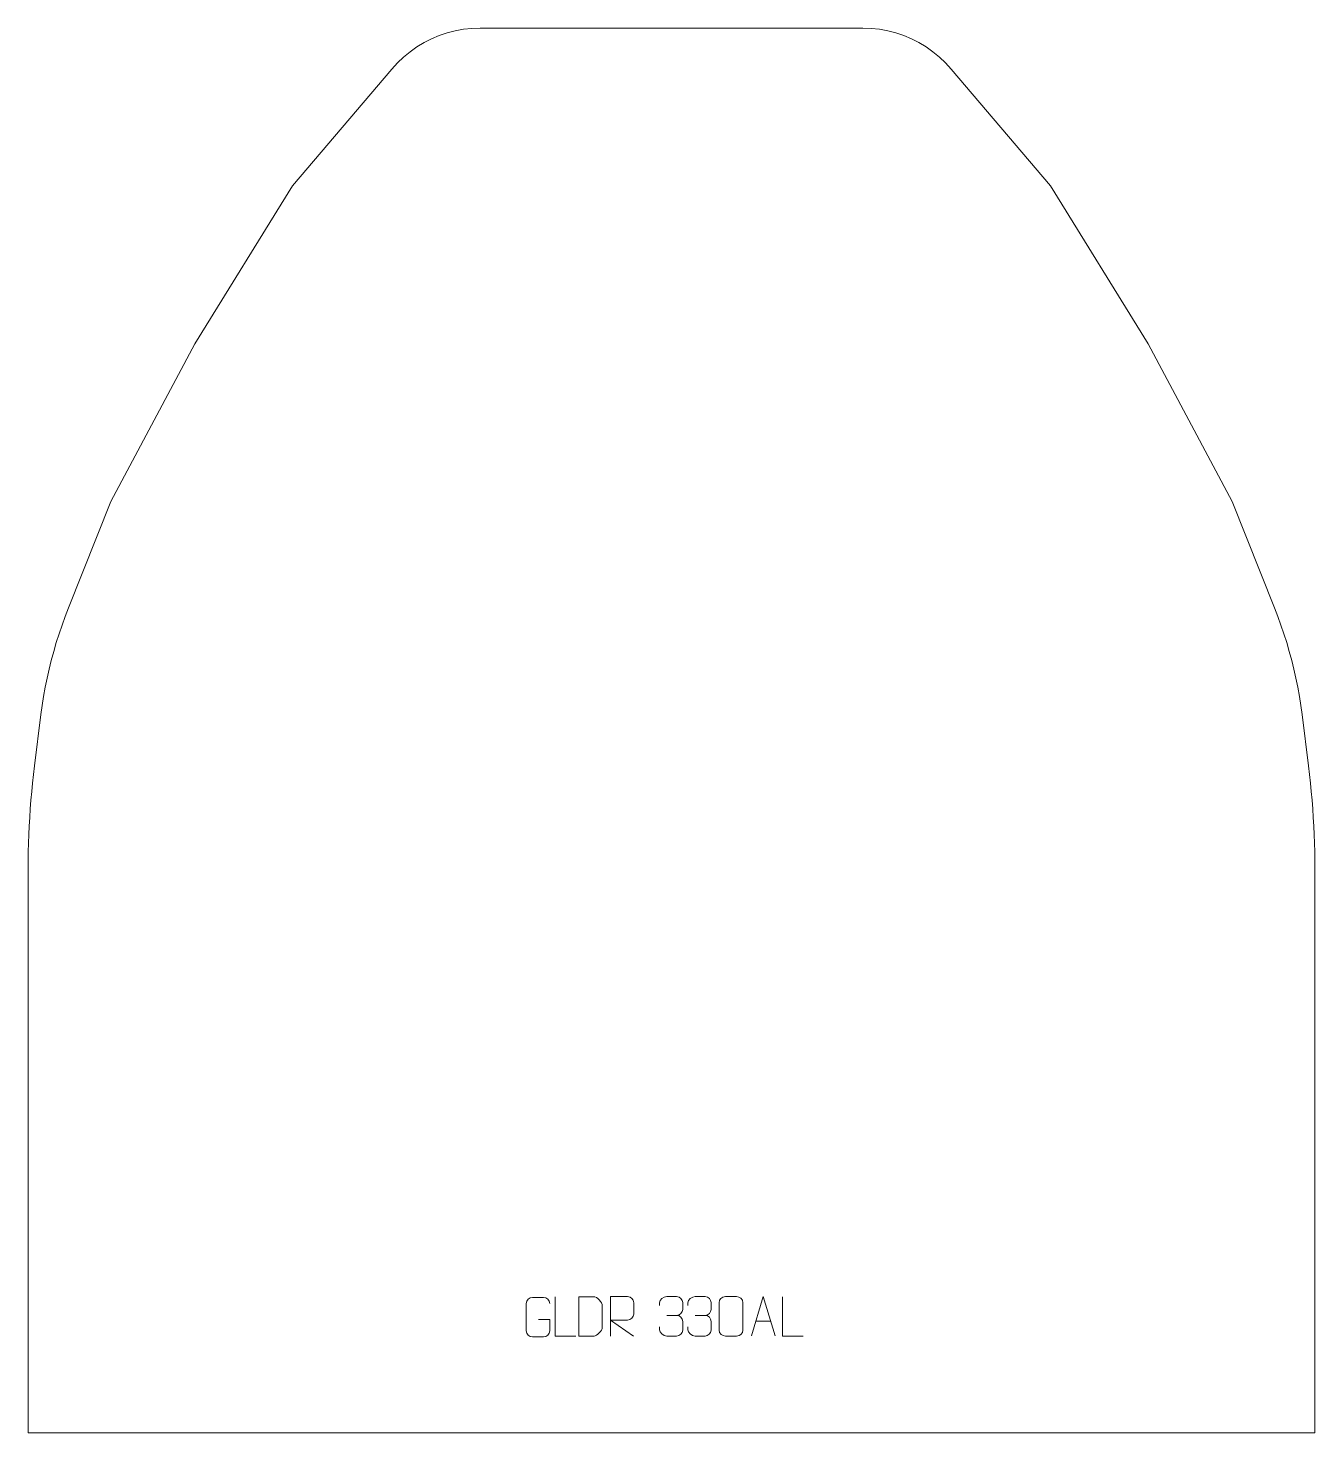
# Model space of a CAD drawing. Header units: millimetres. Extents: x -421 to 394, y 365 to 1255.
import ezdxf

# ---------------------------------------------------------------- set-up
doc = ezdxf.new("R2010")
doc.units = ezdxf.units.MM
doc.header["$MEASUREMENT"] = 0
doc.layers.add('layer 1', color=7, linetype='Continuous')

msp = doc.modelspace()

# ---------------------------------------------------------------- linework, layer by layer
at = {"layer": 'layer 1', "color": 242, "lineweight": 9}
msp.add_open_spline([(-134.4559, 1254.6858), (-134.4559, 1254.6858), (107.8571, 1254.6858), (107.8571, 1254.6858), (107.8571, 1254.6858), (107.8571, 1254.6858), (113.1596, 1254.4949), (113.1596, 1254.4949), (113.1596, 1254.4949), (113.1596, 1254.4949), (118.4328, 1253.9203), (118.4328, 1253.9203), (118.4328, 1253.9203), (118.4328, 1253.9203), (123.6518, 1252.9666), (123.6518, 1252.9666), (123.6518, 1252.9666), (123.6518, 1252.9666), (128.7883, 1251.6394), (128.7883, 1251.6394), (128.7883, 1251.6394), (128.7883, 1251.6394), (133.816, 1249.9438), (133.816, 1249.9438), (133.816, 1249.9438), (133.816, 1249.9438), (138.7074, 1247.8914), (138.7074, 1247.8914), (138.7074, 1247.8914), (138.7074, 1247.8914), (143.438, 1245.4891), (143.438, 1245.4891), (143.438, 1245.4891), (143.438, 1245.4891), (147.982, 1242.7521), (147.982, 1242.7521), (147.982, 1242.7521), (147.982, 1242.7521), (152.3185, 1239.6958), (152.3185, 1239.6958), (152.3185, 1239.6958), (152.3185, 1239.6958), (156.4218, 1236.3328), (156.4218, 1236.3328), (156.4218, 1236.3328), (156.4218, 1236.3328), (160.2714, 1232.6824), (160.2714, 1232.6824), (160.2714, 1232.6824), (160.2714, 1232.6824), (163.8478, 1228.7633), (163.8478, 1228.7633), (163.8478, 1228.7633), (163.8478, 1228.7633), (226.6998, 1154.6855), (226.6998, 1154.6855), (226.6998, 1154.6855), (226.6998, 1154.6855), (288.7, 1054.6856), (288.7, 1054.6856), (288.7, 1054.6856), (288.7, 1054.6856), (341.6999, 954.6853), (341.6999, 954.6853), (341.6999, 954.6853), (341.6999, 954.6853), (368.6236, 887.3787), (368.6236, 887.3787), (368.6236, 887.3787), (368.6236, 887.3787), (370.7333, 881.9379), (370.7333, 881.9379), (370.7333, 881.9379), (370.7333, 881.9379), (372.7257, 876.4513), (372.7257, 876.4513), (372.7257, 876.4513), (372.7257, 876.4513), (374.6011, 870.9244), (374.6011, 870.9244), (374.6011, 870.9244), (374.6011, 870.9244), (376.3579, 865.3599), (376.3579, 865.3599), (376.3579, 865.3599), (376.3579, 865.3599), (377.9962, 859.7575), (377.9962, 859.7575), (377.9962, 859.7575), (377.9962, 859.7575), (379.5146, 854.1218), (379.5146, 854.1218), (379.5146, 854.1218), (379.5146, 854.1218), (380.9114, 848.4554), (380.9114, 848.4554), (380.9114, 848.4554), (380.9114, 848.4554), (382.1872, 842.7613), (382.1872, 842.7613), (382.1872, 842.7613), (382.1872, 842.7613), (383.3405, 837.0391), (383.3405, 837.0391), (383.3405, 837.0391), (383.3405, 837.0391), (384.3736, 831.2944), (384.3736, 831.2944), (384.3736, 831.2944), (384.3736, 831.2944), (385.2815, 825.5303), (385.2815, 825.5303), (385.2815, 825.5303), (385.2815, 825.5303), (386.0676, 819.7468), (386.0676, 819.7468), (386.0676, 819.7468), (386.0676, 819.7468), (390.1334, 787.2168), (390.1334, 787.2168), (390.1334, 787.2168), (390.1334, 787.2168), (390.7831, 781.7985), (390.7831, 781.7985), (390.7831, 781.7985), (390.7831, 781.7985), (391.3744, 776.3732), (391.3744, 776.3732), (391.3744, 776.3732), (391.3744, 776.3732), (391.9111, 770.9438), (391.9111, 770.9438), (391.9111, 770.9438), (391.9111, 770.9438), (392.3909, 765.5074), (392.3909, 765.5074), (392.3909, 765.5074), (392.3909, 765.5074), (392.8162, 760.067), (392.8162, 760.067), (392.8162, 760.067), (392.8162, 760.067), (393.1826, 754.6223), (393.1826, 754.6223), (393.1826, 754.6223), (393.1826, 754.6223), (393.4936, 749.1748), (393.4936, 749.1748), (393.4936, 749.1748), (393.4936, 749.1748), (393.7474, 743.7245), (393.7474, 743.7245), (393.7474, 743.7245), (393.7474, 743.7245), (393.9454, 738.2711), (393.9454, 738.2711), (393.9454, 738.2711), (393.9454, 738.2711), (394.0877, 732.8153), (394.0877, 732.8153), (394.0877, 732.8153), (394.0877, 732.8153), (394.1715, 727.3595), (394.1715, 727.3595), (394.1715, 727.3595), (394.1715, 727.3595), (394.2007, 721.9021), (394.2007, 721.9021), (394.2007, 721.9021), (394.2007, 721.9021), (394.2007, 364.6869), (394.2007, 364.6869), (394.2007, 364.6869), (394.2007, 364.6869), (-420.7995, 364.6869), (-420.7995, 364.6869), (-420.7995, 364.6869), (-420.7995, 364.6869), (-420.7995, 721.9021), (-420.7995, 721.9021), (-420.7995, 721.9021), (-420.7995, 721.9021), (-420.7714, 727.3595), (-420.7714, 727.3595), (-420.7714, 727.3595), (-420.7714, 727.3595), (-420.6865, 732.8153), (-420.6865, 732.8153), (-420.6865, 732.8153), (-420.6865, 732.8153), (-420.5442, 738.2711), (-420.5442, 738.2711), (-420.5442, 738.2711), (-420.5442, 738.2711), (-420.3462, 743.7245), (-420.3462, 743.7245), (-420.3462, 743.7245), (-420.3462, 743.7245), (-420.0924, 749.1748), (-420.0924, 749.1748), (-420.0924, 749.1748), (-420.0924, 749.1748), (-419.7814, 754.6223), (-419.7814, 754.6223), (-419.7814, 754.6223), (-419.7814, 754.6223), (-419.4146, 760.067), (-419.4146, 760.067), (-419.4146, 760.067), (-419.4146, 760.067), (-418.9909, 765.5074), (-418.9909, 765.5074), (-418.9909, 765.5074), (-418.9909, 765.5074), (-418.5099, 770.9438), (-418.5099, 770.9438), (-418.5099, 770.9438), (-418.5099, 770.9438), (-417.9744, 776.3732), (-417.9744, 776.3732), (-417.9744, 776.3732), (-417.9744, 776.3732), (-417.3819, 781.7985), (-417.3819, 781.7985), (-417.3819, 781.7985), (-417.3819, 781.7985), (-416.7337, 787.2168), (-416.7337, 787.2168), (-416.7337, 787.2168), (-416.7337, 787.2168), (-412.6664, 819.7468), (-412.6664, 819.7468), (-412.6664, 819.7468), (-412.6664, 819.7468), (-411.8815, 825.5303), (-411.8815, 825.5303), (-411.8815, 825.5303), (-411.8815, 825.5303), (-410.9724, 831.2944), (-410.9724, 831.2944), (-410.9724, 831.2944), (-410.9724, 831.2944), (-409.9405, 837.0391), (-409.9405, 837.0391), (-409.9405, 837.0391), (-409.9405, 837.0391), (-408.786, 842.7613), (-408.786, 842.7613), (-408.786, 842.7613), (-408.786, 842.7613), (-407.5102, 848.4554), (-407.5102, 848.4554), (-407.5102, 848.4554), (-407.5102, 848.4554), (-406.1134, 854.1218), (-406.1134, 854.1218), (-406.1134, 854.1218), (-406.1134, 854.1218), (-404.5949, 859.7575), (-404.5949, 859.7575), (-404.5949, 859.7575), (-404.5949, 859.7575), (-402.9567, 865.3599), (-402.9567, 865.3599), (-402.9567, 865.3599), (-402.9567, 865.3599), (-401.1999, 870.9244), (-401.1999, 870.9244), (-401.1999, 870.9244), (-401.1999, 870.9244), (-399.3245, 876.4513), (-399.3245, 876.4513), (-399.3245, 876.4513), (-399.3245, 876.4513), (-397.3321, 881.9379), (-397.3321, 881.9379), (-397.3321, 881.9379), (-397.3321, 881.9379), (-395.2224, 887.3787), (-395.2224, 887.3787), (-395.2224, 887.3787), (-395.2224, 887.3787), (-368.2999, 954.6853), (-368.2999, 954.6853), (-368.2999, 954.6853), (-368.2999, 954.6853), (-315.2999, 1054.6856), (-315.2999, 1054.6856), (-315.2999, 1054.6856), (-315.2999, 1054.6856), (-253.3001, 1154.6855), (-253.3001, 1154.6855), (-253.3001, 1154.6855), (-253.3001, 1154.6855), (-190.4466, 1228.7633), (-190.4466, 1228.7633), (-190.4466, 1228.7633), (-190.4466, 1228.7633), (-186.8701, 1232.6824), (-186.8701, 1232.6824), (-186.8701, 1232.6824), (-186.8701, 1232.6824), (-183.0206, 1236.3328), (-183.0206, 1236.3328), (-183.0206, 1236.3328), (-183.0206, 1236.3328), (-178.9173, 1239.6958), (-178.9173, 1239.6958), (-178.9173, 1239.6958), (-178.9173, 1239.6958), (-174.5808, 1242.7521), (-174.5808, 1242.7521), (-174.5808, 1242.7521), (-174.5808, 1242.7521), (-170.0368, 1245.4891), (-170.0368, 1245.4891), (-170.0368, 1245.4891), (-170.0368, 1245.4891), (-165.3062, 1247.8914), (-165.3062, 1247.8914), (-165.3062, 1247.8914), (-165.3062, 1247.8914), (-160.4148, 1249.9438), (-160.4148, 1249.9438), (-160.4148, 1249.9438), (-160.4148, 1249.9438), (-155.3871, 1251.6394), (-155.3871, 1251.6394), (-155.3871, 1251.6394), (-155.3871, 1251.6394), (-150.2518, 1252.9666), (-150.2518, 1252.9666), (-150.2518, 1252.9666), (-150.2518, 1252.9666), (-145.0316, 1253.9203), (-145.0316, 1253.9203), (-145.0316, 1253.9203), (-145.0316, 1253.9203), (-139.7584, 1254.4949), (-139.7584, 1254.4949), (-139.7584, 1254.4949), (-139.7584, 1254.4949), (-134.4559, 1254.6858), (-134.4559, 1254.6858)], degree=3, knots=[0, 0, 0, 0, 0.01149425, 0.01149425, 0.01149425, 0.01149425, 0.02298851, 0.02298851, 0.02298851, 0.02298851, 0.03448276, 0.03448276, 0.03448276, 0.03448276, 0.04597701, 0.04597701, 0.04597701, 0.04597701, 0.05747126, 0.05747126, 0.05747126, 0.05747126, 0.06896552, 0.06896552, 0.06896552, 0.06896552, 0.08045977, 0.08045977, 0.08045977, 0.08045977, 0.09195402, 0.09195402, 0.09195402, 0.09195402, 0.10344828, 0.10344828, 0.10344828, 0.10344828, 0.11494253, 0.11494253, 0.11494253, 0.11494253, 0.12643678, 0.12643678, 0.12643678, 0.12643678, 0.13793103, 0.13793103, 0.13793103, 0.13793103, 0.14942529, 0.14942529, 0.14942529, 0.14942529, 0.16091954, 0.16091954, 0.16091954, 0.16091954, 0.17241379, 0.17241379, 0.17241379, 0.17241379, 0.18390805, 0.18390805, 0.18390805, 0.18390805, 0.1954023, 0.1954023, 0.1954023, 0.1954023, 0.20689655, 0.20689655, 0.20689655, 0.20689655, 0.2183908, 0.2183908, 0.2183908, 0.2183908, 0.22988506, 0.22988506, 0.22988506, 0.22988506, 0.24137931, 0.24137931, 0.24137931, 0.24137931, 0.25287356, 0.25287356, 0.25287356, 0.25287356, 0.26436782, 0.26436782, 0.26436782, 0.26436782, 0.27586207, 0.27586207, 0.27586207, 0.27586207, 0.28735632, 0.28735632, 0.28735632, 0.28735632, 0.29885057, 0.29885057, 0.29885057, 0.29885057, 0.31034483, 0.31034483, 0.31034483, 0.31034483, 0.32183908, 0.32183908, 0.32183908, 0.32183908, 0.33333333, 0.33333333, 0.33333333, 0.33333333, 0.34482759, 0.34482759, 0.34482759, 0.34482759, 0.35632184, 0.35632184, 0.35632184, 0.35632184, 0.36781609, 0.36781609, 0.36781609, 0.36781609, 0.37931034, 0.37931034, 0.37931034, 0.37931034, 0.3908046, 0.3908046, 0.3908046, 0.3908046, 0.40229885, 0.40229885, 0.40229885, 0.40229885, 0.4137931, 0.4137931, 0.4137931, 0.4137931, 0.42528736, 0.42528736, 0.42528736, 0.42528736, 0.43678161, 0.43678161, 0.43678161, 0.43678161, 0.44827586, 0.44827586, 0.44827586, 0.44827586, 0.45977011, 0.45977011, 0.45977011, 0.45977011, 0.47126437, 0.47126437, 0.47126437, 0.47126437, 0.48275862, 0.48275862, 0.48275862, 0.48275862, 0.49425287, 0.49425287, 0.49425287, 0.49425287, 0.50574713, 0.50574713, 0.50574713, 0.50574713, 0.51724138, 0.51724138, 0.51724138, 0.51724138, 0.52873563, 0.52873563, 0.52873563, 0.52873563, 0.54022989, 0.54022989, 0.54022989, 0.54022989, 0.55172414, 0.55172414, 0.55172414, 0.55172414, 0.56321839, 0.56321839, 0.56321839, 0.56321839, 0.57471264, 0.57471264, 0.57471264, 0.57471264, 0.5862069, 0.5862069, 0.5862069, 0.5862069, 0.59770115, 0.59770115, 0.59770115, 0.59770115, 0.6091954, 0.6091954, 0.6091954, 0.6091954, 0.62068966, 0.62068966, 0.62068966, 0.62068966, 0.63218391, 0.63218391, 0.63218391, 0.63218391, 0.64367816, 0.64367816, 0.64367816, 0.64367816, 0.65517241, 0.65517241, 0.65517241, 0.65517241, 0.66666667, 0.66666667, 0.66666667, 0.66666667, 0.67816092, 0.67816092, 0.67816092, 0.67816092, 0.68965517, 0.68965517, 0.68965517, 0.68965517, 0.70114943, 0.70114943, 0.70114943, 0.70114943, 0.71264368, 0.71264368, 0.71264368, 0.71264368, 0.72413793, 0.72413793, 0.72413793, 0.72413793, 0.73563218, 0.73563218, 0.73563218, 0.73563218, 0.74712644, 0.74712644, 0.74712644, 0.74712644, 0.75862069, 0.75862069, 0.75862069, 0.75862069, 0.77011494, 0.77011494, 0.77011494, 0.77011494, 0.7816092, 0.7816092, 0.7816092, 0.7816092, 0.79310345, 0.79310345, 0.79310345, 0.79310345, 0.8045977, 0.8045977, 0.8045977, 0.8045977, 0.81609195, 0.81609195, 0.81609195, 0.81609195, 0.82758621, 0.82758621, 0.82758621, 0.82758621, 0.83908046, 0.83908046, 0.83908046, 0.83908046, 0.85057471, 0.85057471, 0.85057471, 0.85057471, 0.86206897, 0.86206897, 0.86206897, 0.86206897, 0.87356322, 0.87356322, 0.87356322, 0.87356322, 0.88505747, 0.88505747, 0.88505747, 0.88505747, 0.89655172, 0.89655172, 0.89655172, 0.89655172, 0.90804598, 0.90804598, 0.90804598, 0.90804598, 0.91954023, 0.91954023, 0.91954023, 0.91954023, 0.93103448, 0.93103448, 0.93103448, 0.93103448, 0.94252874, 0.94252874, 0.94252874, 0.94252874, 0.95402299, 0.95402299, 0.95402299, 0.95402299, 0.96551724, 0.96551724, 0.96551724, 0.96551724, 0.97701149, 0.97701149, 0.97701149, 0.97701149, 1, 1, 1, 1], dxfattribs=at)
at = {"layer": 'layer 1', "color": 250, "lineweight": 9}
for points, knots in [([(-97.5903, 436.5229), (-97.5903, 436.5229), (-90.4222, 436.5229), (-90.4222, 436.5229), (-90.4222, 436.5229), (-90.4222, 436.5229), (-90.4222, 429.3548), (-90.4222, 429.3548), (-90.4222, 429.3548), (-90.5619, 427.0314), (-92.2391, 425.5518), (-94.3869, 425.541), (-94.3869, 425.541), (-96.7187, 425.5414), (-99.0507, 425.5414), (-101.3822, 425.541), (-101.3822, 425.541), (-103.3071, 425.4356), (-105.2793, 427.3201), (-105.2681, 429.3374), (-105.2681, 429.3374), (-105.2677, 435.1075), (-105.2677, 440.8772), (-105.2681, 446.6465), (-105.2681, 446.6465), (-105.2639, 448.7846), (-103.5171, 450.5038), (-101.3648, 450.4904), (-101.3648, 450.4904), (-99.0391, 450.4904), (-96.713, 450.4904), (-94.3869, 450.4904), (-94.3869, 450.4904), (-92.4402, 450.5258), (-90.4488, 449.0343), (-90.4222, 446.5966)], [0, 0, 0, 0, 0.1, 0.1, 0.1, 0.1, 0.2, 0.2, 0.2, 0.2, 0.3, 0.3, 0.3, 0.3, 0.4, 0.4, 0.4, 0.4, 0.5, 0.5, 0.5, 0.5, 0.6, 0.6, 0.6, 0.6, 0.7, 0.7, 0.7, 0.7, 0.8, 0.8, 0.8, 0.8, 1, 1, 1, 1]), ([(-73.9826, 425.9861), (-73.9826, 425.9861), (-86.9317, 425.9861), (-86.9317, 425.9861), (-86.9317, 425.9861), (-86.9317, 425.9861), (-86.9317, 450.9397), (-86.9317, 450.9397)], [0, 0, 0, 0, 0.33333333, 0.33333333, 0.33333333, 0.33333333, 1, 1, 1, 1]), ([(-71.9826, 426.0743), (-69.6508, 426.0747), (-64.7006, 426.0507), (-62.3691, 426.0504), (-62.3691, 426.0504), (-60.4441, 425.945), (-57.1255, 429.4866), (-57.1367, 431.5039), (-57.1367, 431.5039), (-57.1371, 437.274), (-57.1371, 439.4437), (-57.1367, 445.213), (-57.1367, 445.213), (-57.141, 447.3511), (-60.5155, 451.0112), (-62.6679, 450.9977), (-62.6679, 450.9977), (-64.9936, 450.9977), (-69.7179, 450.9977), (-72.044, 450.9977), (-72.044, 450.9977), (-72.0436, 445.2508), (-71.9823, 431.8216), (-71.9826, 426.0743)], [0, 0, 0, 0, 0.14285714, 0.14285714, 0.14285714, 0.14285714, 0.28571429, 0.28571429, 0.28571429, 0.28571429, 0.42857143, 0.42857143, 0.42857143, 0.42857143, 0.57142857, 0.57142857, 0.57142857, 0.57142857, 0.71428571, 0.71428571, 0.71428571, 0.71428571, 1, 1, 1, 1]), ([(-51.9224, 426.0462), (-51.9224, 426.0462), (-51.9224, 450.9997), (-51.9224, 450.9997), (-51.9224, 450.9997), (-48.3276, 450.9997), (-44.7321, 450.9997), (-41.1369, 450.9997), (-41.1369, 450.9997), (-38.8116, 450.962), (-37.2543, 449.472), (-37.2584, 447.1056), (-37.2584, 447.1056), (-37.2588, 445.0701), (-37.2588, 442.0107), (-37.2584, 439.9747), (-37.2584, 439.9747), (-37.2649, 438.0992), (-39.0772, 436.1574), (-41.0867, 436.1383), (-41.0867, 436.1383), (-41.0867, 436.1383), (-51.9224, 436.1383), (-51.9224, 436.1383), (-51.9224, 436.1383), (-51.9224, 436.1383), (-37.2677, 426.0462), (-37.2677, 426.0462)], [0, 0, 0, 0, 0.125, 0.125, 0.125, 0.125, 0.25, 0.25, 0.25, 0.25, 0.375, 0.375, 0.375, 0.375, 0.5, 0.5, 0.5, 0.5, 0.625, 0.625, 0.625, 0.625, 0.75, 0.75, 0.75, 0.75, 1, 1, 1, 1]), ([(-20.9549, 445.3154), (-20.9549, 445.3154), (-20.9549, 447.1726), (-20.9549, 447.1726), (-20.9549, 447.1726), (-20.9692, 448.9145), (-18.3047, 451.0326), (-16.2456, 451.0099), (-16.2456, 451.0099), (-14.1815, 451.0099), (-12.1175, 451.0099), (-10.0538, 451.0099), (-10.0538, 451.0099), (-7.8593, 451.0187), (-6.261, 449.1719), (-6.2166, 447.2598), (-6.2166, 447.2598), (-6.217, 445.8247), (-6.217, 444.3896), (-6.2166, 442.9541), (-6.2166, 442.9541), (-6.2652, 441.3006), (-7.8678, 439.0706), (-10.0661, 439.0806), (-10.0661, 439.0806), (-7.8624, 439.0694), (-6.2544, 437.2662), (-6.2004, 435.2067), (-6.2004, 435.2067), (-6.2008, 433.422), (-6.2008, 431.6373), (-6.2004, 429.8522), (-6.2004, 429.8522), (-6.1903, 427.7908), (-8.2452, 426.0277), (-10.0661, 426.0358), (-10.0661, 426.0358), (-12.1314, 426.0361), (-14.1966, 426.0361), (-16.2622, 426.0358), (-16.2622, 426.0358), (-18.4308, 426.0473), (-20.9618, 428.4475), (-20.9804, 429.9093), (-20.9804, 429.9093), (-20.9804, 429.9093), (-20.9804, 431.8179), (-20.9804, 431.8179)], [0, 0, 0, 0, 0.07692308, 0.07692308, 0.07692308, 0.07692308, 0.15384615, 0.15384615, 0.15384615, 0.15384615, 0.23076923, 0.23076923, 0.23076923, 0.23076923, 0.30769231, 0.30769231, 0.30769231, 0.30769231, 0.38461538, 0.38461538, 0.38461538, 0.38461538, 0.46153846, 0.46153846, 0.46153846, 0.46153846, 0.53846154, 0.53846154, 0.53846154, 0.53846154, 0.61538462, 0.61538462, 0.61538462, 0.61538462, 0.69230769, 0.69230769, 0.69230769, 0.69230769, 0.76923077, 0.76923077, 0.76923077, 0.76923077, 0.84615385, 0.84615385, 0.84615385, 0.84615385, 1, 1, 1, 1]), ([(-2.9549, 445.3154), (-2.9549, 445.3154), (-2.9549, 447.1726), (-2.9549, 447.1726), (-2.9549, 447.1726), (-2.9692, 448.9145), (-0.3047, 451.0326), (1.7544, 451.0099), (1.7544, 451.0099), (3.8185, 451.0099), (5.8825, 451.0099), (7.9462, 451.0099), (7.9462, 451.0099), (10.1407, 451.0187), (11.739, 449.1719), (11.7834, 447.2598), (11.7834, 447.2598), (11.783, 445.8247), (11.783, 444.3896), (11.7834, 442.9541), (11.7834, 442.9541), (11.7348, 441.3006), (10.1322, 439.0706), (7.9339, 439.0806), (7.9339, 439.0806), (10.1376, 439.0694), (11.7456, 437.2662), (11.7996, 435.2067), (11.7996, 435.2067), (11.7992, 433.422), (11.7992, 431.6373), (11.7996, 429.8522), (11.7996, 429.8522), (11.8097, 427.7908), (9.7548, 426.0277), (7.9339, 426.0358), (7.9339, 426.0358), (5.8686, 426.0361), (3.8034, 426.0361), (1.7378, 426.0358), (1.7378, 426.0358), (-0.4308, 426.0473), (-2.9618, 428.4475), (-2.9804, 429.9093), (-2.9804, 429.9093), (-2.9804, 429.9093), (-2.9804, 431.8179), (-2.9804, 431.8179)], [0, 0, 0, 0, 0.07692308, 0.07692308, 0.07692308, 0.07692308, 0.15384615, 0.15384615, 0.15384615, 0.15384615, 0.23076923, 0.23076923, 0.23076923, 0.23076923, 0.30769231, 0.30769231, 0.30769231, 0.30769231, 0.38461538, 0.38461538, 0.38461538, 0.38461538, 0.46153846, 0.46153846, 0.46153846, 0.46153846, 0.53846154, 0.53846154, 0.53846154, 0.53846154, 0.61538462, 0.61538462, 0.61538462, 0.61538462, 0.69230769, 0.69230769, 0.69230769, 0.69230769, 0.76923077, 0.76923077, 0.76923077, 0.76923077, 0.84615385, 0.84615385, 0.84615385, 0.84615385, 1, 1, 1, 1]), ([(20.829, 451.0222), (23.1951, 451.0222), (25.5616, 451.0222), (27.9281, 451.0222), (27.9281, 451.0222), (29.9086, 451.0578), (31.9346, 449.5635), (31.9617, 447.1214), (31.9617, 447.1214), (31.9613, 441.364), (31.9613, 435.6062), (31.9617, 429.848), (31.9617, 429.848), (31.8196, 427.5204), (30.1132, 426.0381), (27.9281, 426.0273), (27.9281, 426.0273), (25.5557, 426.0277), (23.1833, 426.0277), (20.8113, 426.0273), (20.8113, 426.0273), (18.8528, 425.9217), (16.8464, 427.8096), (16.8578, 429.8306), (16.8578, 429.8306), (16.8582, 435.6112), (16.8582, 441.3915), (16.8578, 447.1713), (16.8578, 447.1713), (16.8621, 449.3133), (18.6392, 451.0358), (20.829, 451.0222)], [0, 0, 0, 0, 0.11111111, 0.11111111, 0.11111111, 0.11111111, 0.22222222, 0.22222222, 0.22222222, 0.22222222, 0.33333333, 0.33333333, 0.33333333, 0.33333333, 0.44444444, 0.44444444, 0.44444444, 0.44444444, 0.55555556, 0.55555556, 0.55555556, 0.55555556, 0.66666667, 0.66666667, 0.66666667, 0.66666667, 0.77777778, 0.77777778, 0.77777778, 0.77777778, 1, 1, 1, 1]), ([(37.3184, 426.222), (37.3184, 426.222), (44.6894, 451.1755), (44.6894, 451.1755), (44.6894, 451.1755), (44.6894, 451.1755), (52.2593, 426.222), (52.2593, 426.222)], [0, 0, 0, 0, 0.33333333, 0.33333333, 0.33333333, 0.33333333, 1, 1, 1, 1]), ([(70.0174, 425.9861), (70.0174, 425.9861), (57.0683, 425.9861), (57.0683, 425.9861), (57.0683, 425.9861), (57.0683, 425.9861), (57.0683, 450.9397), (57.0683, 450.9397)], [0, 0, 0, 0, 0.33333333, 0.33333333, 0.33333333, 0.33333333, 1, 1, 1, 1])]:
    msp.add_open_spline(points, degree=3, knots=knots, dxfattribs=at)
for points in [[(-16.2452, 439.0702), (-16.2452, 439.0702), (-10.0488, 439.0702), (-10.0488, 439.0702)], [(1.7548, 439.0702), (1.7548, 439.0702), (7.9512, 439.0702), (7.9512, 439.0702)], [(40.041, 435.4714), (40.041, 435.4714), (49.5367, 435.4714), (49.5367, 435.4714)]]:
    msp.add_open_spline(points, degree=3, dxfattribs=at)

doc.saveas('drawing.dxf')
